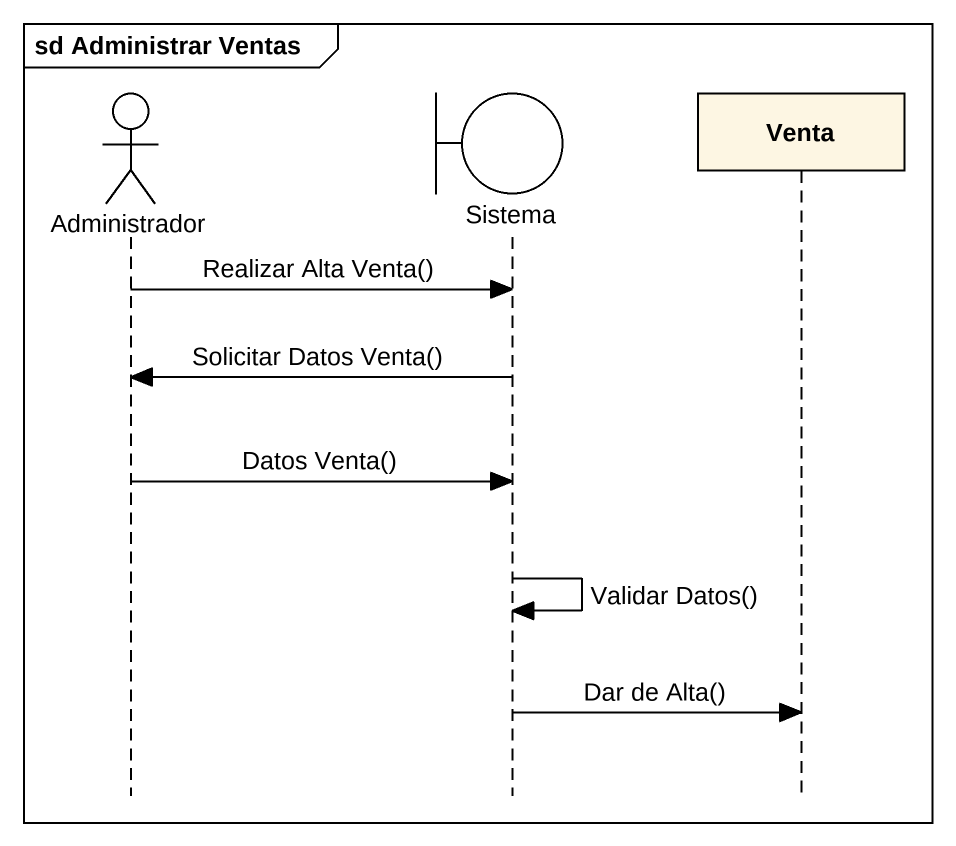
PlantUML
@startuml
mainframe sd Administrar Ventas
hide footbox
actor Administrador
boundary Sistema
participant Venta

Administrador -> Sistema : Realizar Alta Venta()
Sistema -> Administrador : Solicitar Datos Venta()
Administrador -> Sistema : Datos Venta()
Sistema -> Sistema : Validar Datos()
Sistema -> Venta : Dar de Alta()
@enduml
